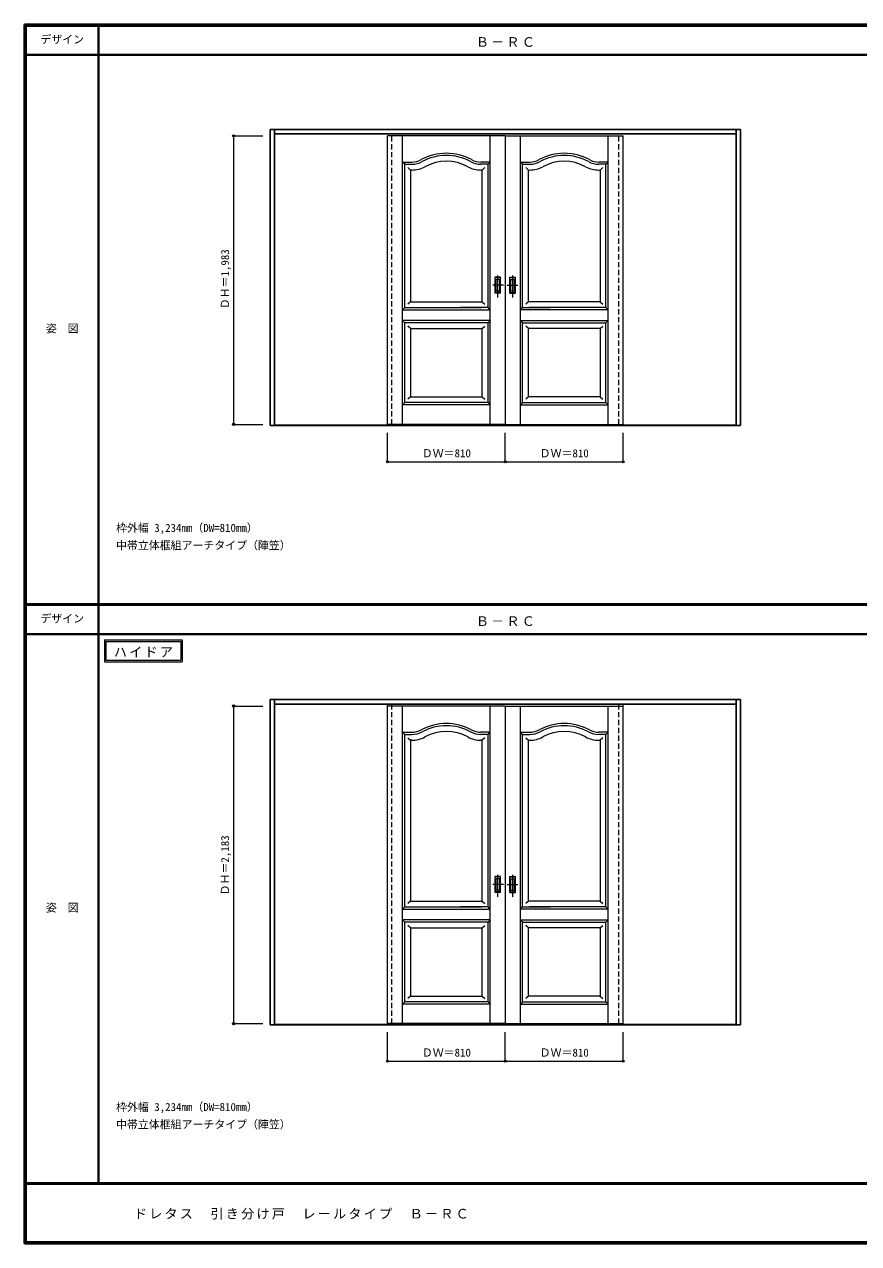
# Model space of a CAD drawing. Units: millimetres, scale not verified. Extents: x -6000 to 5700, y -4307 to 4175.
# Drawn here: x -6000 to -267, y -4205 to 4175 of the extents above; entities that cross this region are included whole.
import ezdxf
from ezdxf.enums import TextEntityAlignment as Align

# ---------------------------------------------------------------- set-up
doc = ezdxf.new("R2010")
doc.units = ezdxf.units.MM
doc.header["$LTSCALE"] = 30
doc.header["$PDMODE"] = 32
doc.header["$PDSIZE"] = 15
doc.linetypes.add('CHAIN1', pattern=[8, 5, -1, 1, -1])
doc.linetypes.add('DASHED1', pattern=[1.8, 1.2, -0.6])
for name, color, linetype, lineweight in [('0-2_扉', 7, 'Continuous', 18), ('0-4_枠', 3, 'Continuous', 25), ('0-6_引手', 7, 'Continuous', 18), ('0-A_文字', 7, 'Continuous', 18), ('0-B_寸法', 7, 'Continuous', 9), ('F-1_枠', 6, 'Continuous', 40), ('F-A_文字', 7, 'Continuous', 18)]:
    doc.layers.add(name, color=color, linetype=linetype, lineweight=lineweight)
doc.styles.add('ＭＳ ゴシック', font='')
doc.styles.get('ＭＳ ゴシック').set_extended_font_data('MS Gothic')

msp = doc.modelspace()

# ---------------------------------------------------------------- linework, layer by layer
at = {"layer": '0-2_扉', "color": 4, "linetype": 'DASHED1', "lineweight": 9}
for p, q in [((-3505, 1425.5), (-3505, 3423)), ((-3475, 1425.5), (-3475, 3423)), ((-2695, 3409), (-2695, 3405)), ((-2695, 3409), (-2695, 3405)), ((-1915, 1425.5), (-1915, 3423)), ((-1885, 1425.5), (-1885, 3423)), ((-2695, -510.25), (-2695, -514.25)), ((-2695, -510.25), (-2695, -514.25))]:
    msp.add_line(p, q, dxfattribs=at)
at = {"layer": '0-2_扉'}
for p, q in [((-2695, 3409), (-3505, 3409)), ((-3401.5, 1426), (-3401.5, 3409)), ((-2798.5, 1426), (-2798.5, 3409)), ((-2695, 3409), (-2695, 1426)), ((-2695, 3409), (-1885, 3409)), ((-2695, 3409), (-2695, 1426)), ((-2591.5, 1426), (-2591.5, 3409)), ((-1988.5, 1426), (-1988.5, 3409)), ((-3386.5, 3214), (-3401.5, 3229)), ((-3401.5, 3229), (-3337.49, 3229)), ((-3386.5, 2229), (-3386.5, 3214)), ((-3386.5, 3214), (-3337.49, 3214)), ((-3364.18, 3191.68), (-3346.5, 3174)), ((-2798.5, 3229), (-2862.51, 3229)), ((-2813.5, 3214), (-2862.51, 3214)), ((-2835.82, 3191.68), (-2853.5, 3174)), ((-2813.5, 3214), (-2798.5, 3229)), ((-2813.5, 2360.24), (-2813.5, 3214)), ((-2576.5, 3214), (-2591.5, 3229)), ((-2591.5, 3229), (-2527.49, 3229)), ((-2576.5, 2360.24), (-2576.5, 3214)), ((-2576.5, 3214), (-2527.49, 3214)), ((-2554.18, 3191.68), (-2536.5, 3174)), ((-1988.5, 3229), (-2052.51, 3229)), ((-2003.5, 3214), (-2052.51, 3214)), ((-2025.82, 3191.68), (-2043.5, 3174)), ((-2003.5, 3214), (-1988.5, 3229)), ((-2003.5, 2229), (-2003.5, 3214)), ((-3337.49, 3174), (-3346.5, 3174)), ((-2853.5, 3174), (-2862.51, 3174)), ((-2853.5, 3174), (-2853.5, 3174)), ((-2853.5, 2269), (-2853.5, 3174)), ((-2536.5, 3174), (-2536.5, 3174)), ((-2536.5, 2269), (-2536.5, 3174)), ((-2536.5, 3174), (-2527.49, 3174)), ((-2052.51, 3174), (-2043.5, 3174)), ((-2813.69, 3091), (-2813.5, 3091)), ((-2576.31, 3091), (-2576.5, 3091)), ((-2813.5, 2229), (-2813.5, 2371.05)), ((-2576.5, 2229), (-2576.5, 2371.05)), ((-3346.5, 2269), (-3364.18, 2251.32)), ((-3346.5, 2269), (-2853.5, 2269)), ((-2853.5, 2269), (-2835.82, 2251.32)), ((-2536.5, 2269), (-2554.18, 2251.32)), ((-2536.5, 2269), (-2536.5, 2270.43)), ((-2043.5, 2269), (-2536.5, 2269)), ((-2043.5, 2269), (-2025.82, 2251.32)), ((-3386.5, 2229), (-3401.5, 2214)), ((-3401.5, 2214), (-2798.5, 2214)), ((-3386.5, 2229), (-2858.5, 2229)), ((-2813.5, 2229), (-3002.5, 2229)), ((-2798.5, 2214), (-2813.5, 2229)), ((-2591.5, 2214), (-2576.5, 2229)), ((-1988.5, 2214), (-2591.5, 2214)), ((-2576.5, 2229), (-2387.5, 2229)), ((-2003.5, 2229), (-2531.5, 2229)), ((-2003.5, 2229), (-1988.5, 2214)), ((-3386.5, 2124), (-3401.5, 2139)), ((-2798.5, 2139), (-3401.5, 2139)), ((-3386.5, 1576), (-3386.5, 2124)), ((-2813.5, 2124), (-3386.5, 2124)), ((-3346.5, 2084), (-3364.18, 2101.68)), ((-2853.54, 2084), (-2835.86, 2101.68)), ((-2798.5, 2139), (-2813.5, 2124)), ((-2813.5, 1576), (-2813.5, 2124)), ((-2591.5, 2139), (-2576.5, 2124)), ((-2591.5, 2139), (-1988.5, 2139)), ((-2576.5, 1576), (-2576.5, 2124)), ((-2576.5, 2124), (-2003.5, 2124)), ((-2536.46, 2084), (-2554.14, 2101.68)), ((-2043.5, 2084), (-2025.82, 2101.68)), ((-2003.5, 2124), (-1988.5, 2139)), ((-2003.5, 1576), (-2003.5, 2124)), ((-3346.5, 2084), (-3346.5, 1616)), ((-3346.5, 2084), (-2853.5, 2084)), ((-2853.5, 1616), (-2853.5, 2084)), ((-2536.5, 1616), (-2536.5, 2084)), ((-2043.5, 2084), (-2536.5, 2084)), ((-2043.5, 2084), (-2043.5, 1616)), ((-3346.5, 1616), (-3364.18, 1598.32)), ((-3346.5, 1616), (-2853.5, 1616)), ((-2853.5, 1616), (-2853.5, 1617.43)), ((-2853.5, 1616), (-2835.82, 1598.32)), ((-2536.5, 1616), (-2554.18, 1598.32)), ((-2536.5, 1616), (-2536.5, 1617.43)), ((-2043.5, 1616), (-2536.5, 1616)), ((-2043.5, 1616), (-2025.82, 1598.32)), ((-3386.5, 1576), (-3401.5, 1561)), ((-2798.5, 1561), (-3401.5, 1561)), ((-2813.5, 1576), (-3386.5, 1576)), ((-2813.5, 1576), (-2798.5, 1561)), ((-2576.5, 1576), (-2591.5, 1561)), ((-2591.5, 1561), (-1988.5, 1561)), ((-2576.5, 1576), (-2003.5, 1576)), ((-2003.5, 1576), (-1988.5, 1561)), ((-2695, -510.25), (-3505, -510.25)), ((-3401.5, -2693.25), (-3401.5, -510.25)), ((-2798.5, -2693.25), (-2798.5, -510.25)), ((-2695, -510.25), (-2695, -2693.25)), ((-2695, -510.25), (-1885, -510.25)), ((-2695, -510.25), (-2695, -2693.25)), ((-2591.5, -2693.25), (-2591.5, -510.25)), ((-1988.5, -2693.25), (-1988.5, -510.25)), ((-3386.5, -705.25), (-3401.5, -690.25)), ((-3401.5, -690.25), (-3337.49, -690.25)), ((-3386.5, -705.25), (-3337.49, -705.25)), ((-3386.5, -1890.25), (-3386.5, -705.25)), ((-3364.18, -727.57), (-3346.5, -745.25)), ((-3346.5, -745.25), (-3346.5, -745.25)), ((-3337.49, -745.25), (-3346.5, -745.25)), ((-3346.5, -745.25), (-3346.5, -1850.25)), ((-2798.5, -690.25), (-2862.51, -690.25)), ((-2813.5, -705.25), (-2862.51, -705.25)), ((-2853.5, -745.25), (-2862.51, -745.25)), ((-2835.82, -727.57), (-2853.5, -745.25)), ((-2853.5, -745.25), (-2853.5, -745.25)), ((-2853.5, -1850.25), (-2853.5, -745.25)), ((-2813.5, -705.25), (-2798.5, -690.25)), ((-2813.5, -1890.25), (-2813.5, -705.25)), ((-2576.5, -705.25), (-2591.5, -690.25)), ((-2591.5, -690.25), (-2527.49, -690.25)), ((-2576.5, -705.25), (-2527.49, -705.25)), ((-2576.5, -1890.25), (-2576.5, -705.25)), ((-2554.18, -727.57), (-2536.5, -745.25)), ((-2536.5, -745.25), (-2536.5, -745.25)), ((-2536.5, -745.25), (-2527.49, -745.25)), ((-2536.5, -1850.25), (-2536.5, -745.25)), ((-1988.5, -690.25), (-2052.51, -690.25)), ((-2003.5, -705.25), (-2052.51, -705.25)), ((-2052.51, -745.25), (-2043.5, -745.25)), ((-2025.82, -727.57), (-2043.5, -745.25)), ((-2043.5, -745.25), (-2043.5, -745.25)), ((-2043.5, -745.25), (-2043.5, -1850.25)), ((-2003.5, -705.25), (-1988.5, -690.25)), ((-2003.5, -1890.25), (-2003.5, -705.25)), ((-2813.69, -828.25), (-2813.5, -828.25)), ((-2576.31, -828.25), (-2576.5, -828.25)), ((-3386.5, -1890.25), (-3401.5, -1905.25)), ((-3401.5, -1905.25), (-2798.5, -1905.25)), ((-3386.5, -1890.25), (-2858.5, -1890.25)), ((-3346.5, -1850.25), (-3364.18, -1867.93)), ((-3346.5, -1850.25), (-2853.5, -1850.25)), ((-2813.5, -1890.25), (-3002.5, -1890.25)), ((-2853.5, -1850.25), (-2853.5, -1848.82)), ((-2853.5, -1850.25), (-2835.82, -1867.93)), ((-2798.5, -1905.25), (-2813.5, -1890.25)), ((-2591.5, -1905.25), (-2576.5, -1890.25)), ((-1988.5, -1905.25), (-2591.5, -1905.25)), ((-2576.5, -1890.25), (-2387.5, -1890.25)), ((-2536.5, -1850.25), (-2554.18, -1867.93)), ((-2536.5, -1850.25), (-2536.5, -1848.82)), ((-2043.5, -1850.25), (-2536.5, -1850.25)), ((-2003.5, -1890.25), (-2531.5, -1890.25)), ((-2043.5, -1850.25), (-2025.82, -1867.93)), ((-2003.5, -1890.25), (-1988.5, -1905.25)), ((-3386.5, -1995.25), (-3401.5, -1980.25)), ((-2798.5, -1980.25), (-3401.5, -1980.25)), ((-3386.5, -2543.25), (-3386.5, -1995.25)), ((-2813.5, -1995.25), (-3386.5, -1995.25)), ((-2798.5, -1980.25), (-2813.5, -1995.25)), ((-2813.5, -2543.25), (-2813.5, -1995.25)), ((-2591.5, -1980.25), (-2576.5, -1995.25)), ((-2591.5, -1980.25), (-1988.5, -1980.25)), ((-2576.5, -2543.25), (-2576.5, -1995.25)), ((-2576.5, -1995.25), (-2003.5, -1995.25)), ((-2003.5, -1995.25), (-1988.5, -1980.25)), ((-2003.5, -2543.25), (-2003.5, -1995.25)), ((-3346.5, -2035.25), (-3364.18, -2017.57)), ((-3346.5, -2035.25), (-3346.5, -2503.25)), ((-3346.5, -2035.25), (-2853.5, -2035.25)), ((-2853.54, -2035.25), (-2835.86, -2017.57)), ((-2853.5, -2503.25), (-2853.5, -2035.25)), ((-2536.46, -2035.25), (-2554.14, -2017.57)), ((-2536.5, -2503.25), (-2536.5, -2035.25)), ((-2043.5, -2035.25), (-2536.5, -2035.25)), ((-2043.5, -2035.25), (-2025.82, -2017.57)), ((-2043.5, -2035.25), (-2043.5, -2503.25)), ((-3346.5, -2503.25), (-3364.18, -2520.93)), ((-3346.5, -2503.25), (-2853.5, -2503.25)), ((-2853.5, -2503.25), (-2853.5, -2501.82)), ((-2853.5, -2503.25), (-2835.82, -2520.93)), ((-2536.5, -2503.25), (-2554.18, -2520.93)), ((-2536.5, -2503.25), (-2536.5, -2501.82)), ((-2043.5, -2503.25), (-2536.5, -2503.25)), ((-2043.5, -2503.25), (-2025.82, -2520.93)), ((-3386.5, -2543.25), (-3401.5, -2558.25)), ((-2798.5, -2558.25), (-3401.5, -2558.25)), ((-2813.5, -2543.25), (-3386.5, -2543.25)), ((-2813.5, -2543.25), (-2798.5, -2558.25)), ((-2576.5, -2543.25), (-2591.5, -2558.25)), ((-2591.5, -2558.25), (-1988.5, -2558.25)), ((-2576.5, -2543.25), (-2003.5, -2543.25)), ((-2003.5, -2543.25), (-1988.5, -2558.25))]:
    msp.add_line(p, q, dxfattribs=at)
at = {"layer": '0-2_扉', "color": 3, "lineweight": 25}
for p, q in [((-3505, 1426), (-3505, 1418)), ((-3475, 1426), (-3475, 1418)), ((-1915, 1426), (-1915, 1418)), ((-1885, 1426), (-1885, 1418)), ((-3505, 1418), (-3475, 1418)), ((-1915, 1418), (-1885, 1418))]:
    msp.add_line(p, q, dxfattribs=at)
at = {"layer": '0-2_扉'}
for points in [[(-2695, 1426), (-3505, 1426), (-3505, 3409)], [(-2695, 1426), (-1885, 1426), (-1885, 3409)], [(-3346.5, 3174), (-3346.5, 3174), (-3346.5, 2269)], [(-2043.5, 3174), (-2043.5, 3174), (-2043.5, 2269)], [(-2695, -2693.25), (-3505, -2693.25), (-3505, -510.25)], [(-2695, -2693.25), (-1885, -2693.25), (-1885, -510.25)]]:
    msp.add_lwpolyline(points, dxfattribs=at)
for centre, radius, start, end in [((-3100, 2924), 365, 61.6423, 118.3577), ((-3100, 2924), 350, 61.6423, 118.3577), ((-2290, 2924), 365, 61.6423, 118.3577), ((-2290, 2924), 350, 61.6423, 118.3577), ((-3337.49, 3364), 135, 270, 298.3577), ((-3337.49, 3364), 150, 270, 298.3577), ((-3337.49, 3364), 190, 270, 298.3577), ((-3100, 2924), 310, 61.6423, 118.3577), ((-2862.51, 3364), 190, 241.6423, 270), ((-2862.51, 3364), 150, 241.6423, 270), ((-2862.51, 3364), 135, 241.6423, 270), ((-2527.49, 3364), 135, 270, 298.3577), ((-2527.49, 3364), 150, 270, 298.3577), ((-2527.49, 3364), 190, 270, 298.3577), ((-2290, 2924), 310, 61.6423, 118.3577), ((-2052.51, 3364), 190, 241.6423, 270), ((-2052.51, 3364), 150, 241.6423, 270), ((-2052.51, 3364), 135, 241.6423, 270), ((-3100, -995.25), 365, 61.6423, 118.3577), ((-3100, -995.25), 350, 61.6423, 118.3577), ((-2290, -995.25), 365, 61.6423, 118.3577), ((-2290, -995.25), 350, 61.6423, 118.3577), ((-3337.49, -555.25), 135, 270, 298.3577), ((-3337.49, -555.25), 150, 270, 298.3577), ((-3337.49, -555.25), 190, 270, 298.3577), ((-3100, -995.25), 310, 61.6423, 118.3577), ((-2862.51, -555.25), 190, 241.6423, 270), ((-2862.51, -555.25), 150, 241.6423, 270), ((-2862.51, -555.25), 135, 241.6423, 270), ((-2527.49, -555.25), 135, 270, 298.3577), ((-2527.49, -555.25), 150, 270, 298.3577), ((-2527.49, -555.25), 190, 270, 298.3577), ((-2290, -995.25), 310, 61.6423, 118.3577), ((-2052.51, -555.25), 190, 241.6423, 270), ((-2052.51, -555.25), 150, 241.6423, 270), ((-2052.51, -555.25), 135, 241.6423, 270)]:
    msp.add_arc(centre, radius, start, end, dxfattribs=at)
at = {"layer": '0-4_枠'}
for p, q in [((-4312, 1418), (-4312, 3453)), ((-4312, 3453), (-1078, 3453)), ((-4282, 1418), (-4282, 3453)), ((-1108, 1418), (-1108, 3453)), ((-1078, 1418), (-1078, 3453)), ((-4282, 3423), (-1108, 3423)), ((-4282, 1418), (-4312, 1418)), ((-1108, 1421), (-4282, 1421)), ((-1108, 1418), (-4282, 1418)), ((-1078, 1418), (-1108, 1418)), ((-4312, -2701.25), (-4312, -466.25)), ((-4312, -466.25), (-1078, -466.25)), ((-4282, -2701.25), (-4282, -466.25)), ((-4282, -496.25), (-1108, -496.25)), ((-1108, -2701.25), (-1108, -466.25)), ((-1078, -2701.25), (-1078, -466.25)), ((-4282, -2701.25), (-4312, -2701.25)), ((-1108, -2698.25), (-4282, -2698.25)), ((-1108, -2701.25), (-4282, -2701.25)), ((-3505, -2693.25), (-3505, -2701.25)), ((-3505, -2701.25), (-3475, -2701.25)), ((-3475, -2693.25), (-3475, -2701.25)), ((-1915, -2693.25), (-1915, -2701.25)), ((-1915, -2701.25), (-1885, -2701.25)), ((-1885, -2693.25), (-1885, -2701.25)), ((-1078, -2701.25), (-1108, -2701.25))]:
    msp.add_line(p, q, dxfattribs=at)
at = {"layer": '0-4_枠', "color": 4, "linetype": 'DASHED1', "lineweight": 9}
for p, q in [((-3505, -2693.75), (-3505, -496.25)), ((-3475, -2693.75), (-3475, -496.25)), ((-1915, -2693.75), (-1915, -496.25)), ((-1885, -2693.75), (-1885, -496.25))]:
    msp.add_line(p, q, dxfattribs=at)
at = {"layer": '0-6_引手'}
for p, q in [((-2727, 2438.5), (-2765, 2438.5)), ((-2765, 2328.5), (-2765, 2438.5)), ((-2727, 2328.5), (-2727, 2438.5)), ((-2663, 2438.5), (-2625, 2438.5)), ((-2663, 2328.5), (-2663, 2438.5)), ((-2625, 2328.5), (-2625, 2438.5)), ((-2733.5, 2422.5), (-2758.5, 2422.5)), ((-2758.5, 2344.5), (-2758.5, 2422.5)), ((-2733.5, 2344.5), (-2733.5, 2422.5)), ((-2656.5, 2422.5), (-2631.5, 2422.5)), ((-2656.5, 2344.5), (-2656.5, 2422.5)), ((-2631.5, 2344.5), (-2631.5, 2422.5)), ((-2727, 2328.5), (-2765, 2328.5)), ((-2733.5, 2344.5), (-2758.5, 2344.5)), ((-2663, 2328.5), (-2625, 2328.5)), ((-2656.5, 2344.5), (-2631.5, 2344.5)), ((-2727, -1680.75), (-2765, -1680.75)), ((-2765, -1790.75), (-2765, -1680.75)), ((-2733.5, -1696.75), (-2758.5, -1696.75)), ((-2758.5, -1774.75), (-2758.5, -1696.75)), ((-2733.5, -1774.75), (-2733.5, -1696.75)), ((-2727, -1790.75), (-2727, -1680.75)), ((-2663, -1680.75), (-2625, -1680.75)), ((-2663, -1790.75), (-2663, -1680.75)), ((-2656.5, -1696.75), (-2631.5, -1696.75)), ((-2656.5, -1774.75), (-2656.5, -1696.75)), ((-2631.5, -1774.75), (-2631.5, -1696.75)), ((-2625, -1790.75), (-2625, -1680.75)), ((-2727, -1790.75), (-2765, -1790.75)), ((-2733.5, -1774.75), (-2758.5, -1774.75)), ((-2663, -1790.75), (-2625, -1790.75)), ((-2656.5, -1774.75), (-2631.5, -1774.75))]:
    msp.add_line(p, q, dxfattribs=at)
at = {"layer": '0-6_引手', "linetype": 'DASHED1'}
for p, q in [((-2762, 2332.5), (-2762, 2434.5)), ((-2628, 2332.5), (-2628, 2434.5)), ((-2730, 2332.5), (-2762, 2332.5)), ((-2660, 2332.5), (-2628, 2332.5)), ((-2762, -1786.75), (-2762, -1684.75)), ((-2628, -1786.75), (-2628, -1684.75)), ((-2730, -1786.75), (-2762, -1786.75)), ((-2660, -1786.75), (-2628, -1786.75))]:
    msp.add_line(p, q, dxfattribs=at)
at = {"layer": '0-6_引手', "linetype": 'CHAIN1'}
for p, q in [((-2746, 2298.27), (-2746, 2469.12)), ((-2644, 2298.27), (-2644, 2469.12)), ((-2707.93, 2383.5), (-2780.44, 2383.5)), ((-2682.07, 2383.5), (-2609.56, 2383.5)), ((-2746, -1820.98), (-2746, -1650.13)), ((-2644, -1820.98), (-2644, -1650.13)), ((-2707.93, -1735.75), (-2780.44, -1735.75)), ((-2682.07, -1735.75), (-2609.56, -1735.75))]:
    msp.add_line(p, q, dxfattribs=at)
at = {"layer": '0-6_引手', "linetype": 'DASHED1'}
for points in [[(-2730, 2332.5), (-2730, 2434.5), (-2762, 2434.5)], [(-2660, 2332.5), (-2660, 2434.5), (-2628, 2434.5)], [(-2730, -1786.75), (-2730, -1684.75), (-2762, -1684.75)], [(-2660, -1786.75), (-2660, -1684.75), (-2628, -1684.75)]]:
    msp.add_lwpolyline(points, dxfattribs=at)
at = {"layer": '0-A_文字'}
for p, q in [((-5450, -55.5), (-5450, -205.5)), ((-5440, -65.5), (-4925.67, -65.5)), ((-4925.67, -65.5), (-4925.67, -195.5)), ((-5450, -205.5), (-4915.67, -205.5))]:
    msp.add_line(p, q, dxfattribs=at)
for points in [[(-5450, -55.5), (-4915.67, -55.5), (-4915.67, -205.5)], [(-5440, -65.5), (-5440, -195.5), (-4925.67, -195.5)]]:
    msp.add_lwpolyline(points, dxfattribs=at)
at = {"layer": '0-B_寸法', "color": 4}
for p, q in [((-4562, 3409), (-4362, 3409)), ((-4562, 3409), (-4562, 1426)), ((-4562, 1426), (-4362, 1426)), ((-3505, 1168), (-3505, 1368)), ((-2695, 1168), (-2695, 1368)), ((-1885, 1168), (-1885, 1368)), ((-3505, 1168), (-1885, 1168)), ((-4562, -510.25), (-4362, -510.25)), ((-4562, -510.25), (-4562, -2693.25)), ((-4562, -2693.25), (-4362, -2693.25)), ((-3505, -2951.25), (-3505, -2751.25)), ((-2695, -2951.25), (-2695, -2751.25)), ((-1885, -2951.25), (-1885, -2751.25)), ((-3505, -2951.25), (-1885, -2951.25))]:
    msp.add_line(p, q, dxfattribs=at)
at = {"layer": '0-B_寸法'}
for p in [(-4562, 3409), (-4562, 1426), (-3505, 1168), (-2695, 1168), (-1885, 1168), (-4562, -510.25), (-4562, -2693.25), (-3505, -2951.25), (-2695, -2951.25), (-1885, -2951.25)]:
    msp.add_point(p, dxfattribs=at)
at = {"layer": 'F-1_枠'}
for p, q in [((-6000, 4175), (5700, 4175)), ((-6000, 4175), (-6000, -4205)), ((-6000, 4170), (5700, 4170)), ((-6000, 4165), (5700, 4165)), ((-5995, 4175), (-5995, -4205)), ((-5990, 4175), (-5990, -4205)), ((-5490, 4175), (-5490, -3790)), ((-6000, 3965), (5700, 3965)), ((-6000, 190.5), (5700, 190.5)), ((-6000, 187.5), (5700, 187.5)), ((-6000, 184.5), (5700, 184.5)), ((-6000, -15.5), (5700, -15.5)), ((5700, -3790), (-6000, -3790)), ((5700, -3795), (-6000, -3795)), ((5700, -4195), (-6000, -4195)), ((5700, -4200), (-6000, -4200)), ((5700, -4205), (-6000, -4205))]:
    msp.add_line(p, q, dxfattribs=at)

# ---------------------------------------------------------------- texts
at = {"layer": '0-A_文字', "style": 'ＭＳ ゴシック'}
for s, p in [('枠外幅 3,234mm（DW=810mm）', (-5370, 670.5)), ('中帯立体框組アーチタイプ（陣笠）', (-5370, 550.5)), ('枠外幅 3,234mm（DW=810mm）', (-5370, -3310)), ('中帯立体框組アーチタイプ（陣笠）', (-5370, -3430))]:
    msp.add_text(s, height=54.99, dxfattribs=at).set_placement(p, align=Align.BOTTOM_LEFT)
at = {"layer": '0-A_文字', "char_height": 65.98, "attachment_point": 7, "style": 'ＭＳ ゴシック'}
for s, insert in [('\\T1.17;Ｂ－ＲＣ', (-2897.5, 4020)), ('\\T1.17;Ｂ－ＲＣ', (-2897.5, 39.5)), ('\\T1.17;ハイドア', (-5385.34, -175.5))]:
    msp.add_mtext(s, dxfattribs=dict(at, insert=insert))
at = {"layer": '0-B_寸法', "style": 'ＭＳ ゴシック'}
for s, p in [('ＤＨ＝1,983', (-4577, 2217.25)), ('ＤＨ＝2,183', (-4577, -1811.25))]:
    msp.add_text(s, height=54.99, rotation=90, dxfattribs=at).set_placement(p, align=Align.BOTTOM_LEFT)
for p in [(-3268.75, 1183), (-2458.75, 1183), (-3268.75, -2936.25), (-2458.75, -2936.25)]:
    msp.add_text('ＤＷ＝810', height=54.99, dxfattribs=at).set_placement(p, align=Align.BOTTOM_LEFT)
at = {"layer": 'F-A_文字', "style": 'ＭＳ ゴシック'}
for s, p in [('デザイン', (-5890, 4027.5)), ('姿\u3000図', (-5852.5, 2040.25)), ('デザイン', (-5890, 47)), ('姿\u3000図', (-5852.5, -1940.25))]:
    msp.add_text(s, height=54.99, dxfattribs=at).set_placement(p, align=Align.BOTTOM_LEFT)
at = {"layer": 'F-A_文字', "insert": (-5247.55, -4040), "char_height": 65.98, "attachment_point": 7, "style": 'ＭＳ ゴシック'}
msp.add_mtext('\\T1.17;ドレタス\u3000引き分け戸\u3000レールタイプ\u3000Ｂ－ＲＣ', dxfattribs=at)

doc.saveas('drawing.dxf')
